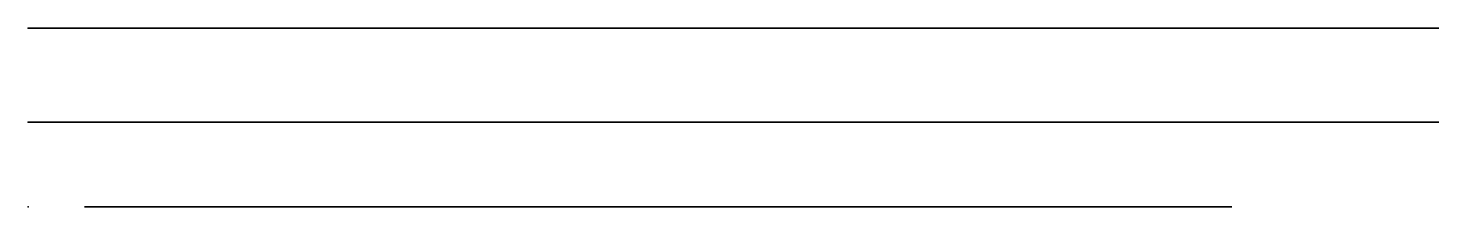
# Model space of a CAD drawing. Header units: centimetres. Extents: x 0 to 64.5, y 0.1 to 1.8.
# Drawn here: x 42.4 to 49.9, y 0.55 to 1.5 of the extents above; entities that cross this region are included whole.
import ezdxf

# ---------------------------------------------------------------- set-up
doc = ezdxf.new("R2010")
doc.units = ezdxf.units.CM
doc.header["$MEASUREMENT"] = 0
for name, color, linetype in [('Bottom_Piece_10mm_Sketch1', 7, 'Continuous'), ('Bottom_Piece_10mm_Sketch2', 7, 'Continuous'), ('Bottom_Piece_10mm_Sketch3', 7, 'Continuous'), ('Bottom_Piece_10mm_Sketch4', 7, 'Continuous'), ('Bottom_Piece_10mm_Sketch5', 7, 'Continuous')]:
    doc.layers.add(name, color=color, linetype=linetype)

# ---------------------------------------------------------------- blocks, each defined once
blk = doc.blocks.new('Bottom_Piece_10mm')
at = {"layer": 'Bottom_Piece_10mm_Sketch1'}
for p, q in [((6.4, 0.55, -12.6), (0.3, 0.55, -12.6)), ((0.3, 0.55, -3.4), (0.65, 0.55, -3.4)), ((0.3, 0.55, -12.6), (0.3, 0.55, -3.4)), ((0.65, 0.55, -0.85), (6.05, 0.55, -0.85)), ((6.05, 0.55, -3.4), (0.65, 0.55, -3.4)), ((0.65, 0.55, -3.4), (0.65, 0.55, -0.85)), ((2.35, 0.55, -9.8), (2.35, 0.55, -11.9)), ((2.35, 0.55, -11.9), (5.15, 0.55, -11.9)), ((5.15, 0.55, -9.8), (2.35, 0.55, -9.8)), ((2.75, 0.55, -3.4), (2.75, 0.55, -5.3)), ((2.75, 0.55, -5.3), (5.05, 0.55, -5.3)), ((5.05, 0.55, -3.4), (2.75, 0.55, -3.4)), ((5.05, 0.55, -5.3), (5.05, 0.55, -3.4)), ((5.15, 0.55, -11.9), (5.15, 0.55, -9.8)), ((6.05, 0.55, -3.4), (6.4, 0.55, -3.4)), ((6.05, 0.55, -0.85), (6.05, 0.55, -3.4)), ((6.4, 0.55, -3.4), (6.4, 0.55, -12.6))]:
    blk.add_line(p, q, dxfattribs=at)
blk.add_point((0, 0.55, 0), dxfattribs=at)
at = {"layer": 'Bottom_Piece_10mm_Sketch2'}
for p, q in [((0.3, 0.55, -3.4), (6.4, 0.55, -3.4)), ((0.3, 0.55, -12.6), (0.3, 0.55, -3.4)), ((6.4, 0.55, -12.6), (0.3, 0.55, -12.6)), ((2.55, 0.55, -11.65), (4.95, 0.55, -11.65)), ((2.55, 0.55, -11.65), (2.55, 0.55, -10.4)), ((2.55, 0.55, -10.4), (2.55, 0.55, -11.65)), ((4.95, 0.55, -11.65), (2.55, 0.55, -11.65)), ((4.95, 0.55, -10.4), (2.55, 0.55, -10.4)), ((2.55, 0.55, -10.4), (4.95, 0.55, -10.4)), ((4.95, 0.55, -10.4), (4.95, 0.55, -11.65)), ((4.95, 0.55, -11.65), (4.95, 0.55, -10.4)), ((6.4, 0.55, -3.4), (6.4, 0.55, -12.6))]:
    blk.add_line(p, q, dxfattribs=at)
blk.add_point((0, 0.55, 0), dxfattribs=at)
at = {"layer": 'Bottom_Piece_10mm_Sketch3'}
for p, q in [((0, 1.5, -13.2), (0, 1.5, -0.2)), ((0.65, 1.5, -3.4), (0.3, 1.5, -3.4)), ((0.3, 1.5, -3.4), (0.3, 1.5, -12.6)), ((0.3, 1.5, -12.6), (5.295, 1.5, -12.6)), ((0.4, 1.5, 0.2), (7.1, 1.5, 0.2)), ((5.345, 1.5, -13.6), (0.4, 1.5, -13.6)), ((6.05, 1.5, -0.85), (0.65, 1.5, -0.85)), ((0.65, 1.5, -0.85), (0.65, 1.5, -3.4)), ((5.295, 1.5, -12.99), (5.12, 1.5, -12.99)), ((5.12, 1.5, -12.99), (5.12, 1.5, -13.41)), ((5.12, 1.5, -13.41), (5.345, 1.5, -13.41)), ((5.295, 1.5, -12.6), (5.295, 1.5, -12.99)), ((5.345, 1.5, -13.41), (5.345, 1.5, -13.6)), ((7.1, 1.5, -13.6), (5.945, 1.5, -13.6)), ((5.945, 1.5, -13.6), (5.945, 1.5, -13.41)), ((5.945, 1.5, -13.41), (6.17, 1.5, -13.41)), ((5.995, 1.5, -12.99), (5.995, 1.5, -12.6)), ((6.17, 1.5, -12.99), (5.995, 1.5, -12.99)), ((5.995, 1.5, -12.6), (6.4, 1.5, -12.6)), ((6.05, 1.5, -3.4), (6.05, 1.5, -0.85)), ((6.4, 1.5, -3.4), (6.05, 1.5, -3.4)), ((6.17, 1.5, -13.41), (6.17, 1.5, -12.99)), ((6.4, 1.5, -12.6), (6.4, 1.5, -3.4)), ((7.5, 1.5, -0.2), (7.5, 1.5, -13.2))]:
    blk.add_line(p, q, dxfattribs=at)
at = {"layer": 'Bottom_Piece_10mm_Sketch3', "extrusion": (0, 1, 0)}
for centre, radius in [((-0.5, -0.4, 1.5), 0.195), ((-0.5, -13, 1.5), 0.195), ((-0.5, -0.4, 1.5), 0.15), ((-0.5, -13, 1.5), 0.15), ((-7, -0.4, 1.5), 0.195), ((-7, -13, 1.5), 0.195), ((-7, -0.4, 1.5), 0.15), ((-7, -13, 1.5), 0.15)]:
    blk.add_circle(centre, radius, dxfattribs=at)
for centre, start, end in [((-0.4, -13.2, 1.5), 270, 0), ((-0.4, -0.2, 1.5), 0, 90), ((-7.1, -13.2, 1.5), 180, 270), ((-7.1, -0.2, 1.5), 90, 180)]:
    blk.add_arc(centre, 0.4, start, end, dxfattribs=at)
at = {"layer": 'Bottom_Piece_10mm_Sketch3'}
blk.add_point((0, 1.5), dxfattribs=at)
at = {"layer": 'Bottom_Piece_10mm_Sketch4', "extrusion": (0, 1, 0)}
blk.add_circle((-7, -13, 1), 0.15, dxfattribs=at)
at = {"layer": 'Bottom_Piece_10mm_Sketch4'}
blk.add_point((0, 1, 0), dxfattribs=at)
at = {"layer": 'Bottom_Piece_10mm_Sketch5'}
for p, q in [((0, 1, -13.2), (0, 1, -0.05)), ((0.3, 1, -3.4), (0.3, 1, -12.4)), ((0.3, 1, -12.4), (6.25, 1, -12.4)), ((0.9, 1, -3.4), (0.3, 1, -3.4)), ((0.4, 1, 0.35), (7.1, 1, 0.35)), ((7.1, 1, -13.6), (0.4, 1, -13.6)), ((6.25, 1, -0.6), (0.9, 1, -0.6)), ((0.9, 1, -0.6), (0.9, 1, -3.4)), ((5.095, 1, -12.4), (6.095, 1, -12.4)), ((5.095, 1, -12.8), (5.095, 1, -12.4)), ((6.095, 1, -12.8), (5.095, 1, -12.8)), ((6.095, 1, -12.4), (5.095, 1, -12.4)), ((6.25, 1, -12.4), (6.095, 1, -12.4)), ((6.095, 1, -12.4), (6.095, 1, -12.8)), ((6.25, 1, -12.4), (6.25, 1, -0.6)), ((7.5, 1, -0.05), (7.5, 1, -13.2))]:
    blk.add_line(p, q, dxfattribs=at)
at = {"layer": 'Bottom_Piece_10mm_Sketch5', "extrusion": (0, 1, 0)}
for centre in [(-0.8, -13, 1), (-0.8, -0.25, 1), (-6.7, -13, 1), (-6.7, -0.25, 1)]:
    blk.add_circle(centre, 0.195, dxfattribs=at)
for centre, start, end in [((-0.4, -0.05, 1), 360, 90), ((-0.4, -13.2, 1), 270, 0), ((-7.1, -0.05, 1), 90, 180), ((-7.1, -13.2, 1), 180, 270)]:
    blk.add_arc(centre, 0.4, start, end, dxfattribs=at)
at = {"layer": 'Bottom_Piece_10mm_Sketch5'}
blk.add_point((0, 1, 0), dxfattribs=at)

msp = doc.modelspace()

# ---------------------------------------------------------------- block references
msp.add_blockref('Bottom_Piece_10mm', (42.4, 0, -0.2))

doc.saveas('drawing.dxf')
